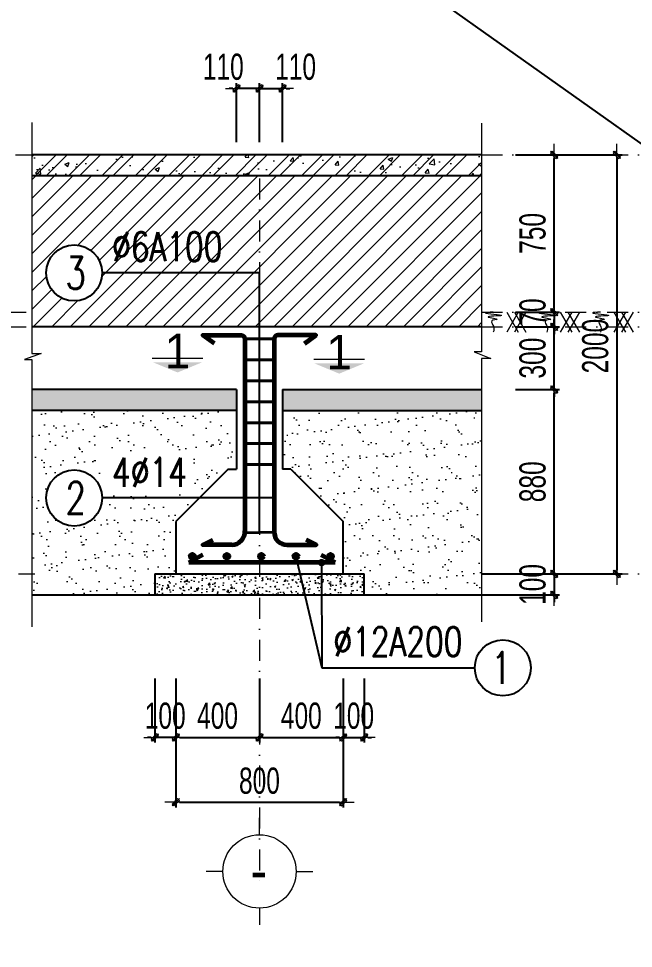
# Model space of a CAD drawing. Header units: millimetres. Extents: x -295047 to 304185, y -728047 to -308748.
# Drawn here: x -117138 to -114201, y -333215 to -328779 of the extents above; entities that cross this region are included whole.
import ezdxf
from ezdxf.enums import TextEntityAlignment as Align

# ---------------------------------------------------------------- set-up
doc = ezdxf.new("R2010")
doc.units = ezdxf.units.MM
doc.header["$MEASUREMENT"] = 0
doc.header["$PDMODE"] = 32
doc.linetypes.add('DASHDOT', pattern=[1, 0.5, -0.25, 0, -0.25])
doc.layers.get('Defpoints').update_dxf_attribs({"color": 1})
doc.layers.add('KCS_Plotter', color=11, linetype='Continuous', plot=False)
for name, color, linetype, lineweight in [('LC Dim', 8, 'Continuous', 18), ('LC Hatch', 252, 'Continuous', 9), ('LC ISO', 153, 'Continuous', 13), ('LC Khac', 4, 'Continuous', 9), ('LC Net dam2', 6, 'Continuous', 40), ('LC Net dam3', 1, 'Continuous', 60), ('LC Net manh', 219, 'Continuous', 5), ('LC Net thay', 7, 'Continuous', 25), ('LC Net truc', 79, 'DASHDOT', 13), ('LC Text1', 3, 'Continuous', 20), ('LC Text2', 7, 'Continuous', 25)]:
    doc.layers.add(name, color=color, linetype=linetype, lineweight=lineweight)
doc.styles.add('HOATBIF', font='hoatbif.shx', dxfattribs={"width": 0.7})
doc.styles.add('LC 1', font='VHAVANB.TTF')
doc.styles.add('LC 3', font='vnsimli.shx', dxfattribs={"width": 0.75})
doc.dimstyles.new('1-100(1-50)', dxfattribs={"dimscale": 50, "dimtxt": 2.5, "dimasz": 0.35, "dimexe": 0.5, "dimexo": 0, "dimgap": 0.8, "dimtad": 1, "dimdec": 0, "dimzin": 0, "dimdsep": 46, "dimtxsty": 'HOATBIF', "dimblk1": 'DOT', "dimblk2": 'DOT', "dimsah": 1, "dimcen": -1, "dimdle": 1, "dimclrd": 256, "dimclre": 256, "dimclrt": 4, "dimadec": 3, "dimazin": 2, "dimtfac": 0.3333333333333333, "dimtdec": 0, "dimtix": 1, "dimtmove": 2, "dimatfit": 3, "dimldrblk": 'DOT', "dimfxl": 1, "dimtvp": 0.8333333333333331, "dimtolj": 1, "dimtzin": 0, "dimarcsym": 0})

# ---------------------------------------------------------------- blocks, each defined once
blk = doc.blocks.new('DOT')
at = {"layer": 'LC Dim'}
blk.add_line((-3, 0), (3, 0), dxfattribs=at)
at = {"layer": 'LC Dim', "color": 4}
blk.add_line((-1, -1), (1, 1), dxfattribs=at)
blk.add_lwpolyline([(0.5, 1), (-1, -0.5), (-0.5, -1), (1, 0.5)], close=True, dxfattribs=at)
blk = doc.blocks.new('*D71')
at = {"layer": 'Defpoints', "color": 0, "ltscale": 2, "transparency": 16777216}
for p in [(-116387.1054481566, -331926.7992789254), (-115987.1054481566, -331926.7992789254), (-115987.1054481566, -332208.221979809)]:
    blk.add_point(p, dxfattribs=at)
at = {"layer": 'LC Dim', "lineweight": -2, "ltscale": 2, "transparency": 16777216}
for p, q in [((-116387.1054481566, -331926.7992789254), (-116387.1054481566, -332233.221979809)), ((-115987.1054481566, -331926.7992789254), (-115987.1054481566, -332233.221979809)), ((-116369.6054481566, -332208.221979809), (-116004.6054481566, -332208.221979809))]:
    blk.add_line(p, q, dxfattribs=at)
at = {"layer": 'LC Dim', "lineweight": -2, "ltscale": 2, "transparency": 16777216, "xscale": 17.5, "yscale": 17.5, "zscale": 17.5, "rotation": 180}
blk.add_blockref('DOT', (-116387.1054481566, -332208.221979809), dxfattribs=at)
at = {"layer": 'LC Dim', "lineweight": -2, "ltscale": 2, "transparency": 16777216, "xscale": 17.5, "yscale": 17.5, "zscale": 17.5}
blk.add_blockref('DOT', (-115987.1054481566, -332208.221979809), dxfattribs=at)
at = {"layer": 'LC Dim', "color": 4, "ltscale": 2, "transparency": 16777216, "insert": (-116187.1054481566, -332105.721979809), "char_height": 125, "attachment_point": 5, "style": 'HOATBIF'}
blk.add_mtext('\\A1;400', dxfattribs=at)
blk = doc.blocks.new('_Dot')
at = {"color": 0, "linetype": 'ByBlock', "lineweight": -2}
blk.add_line((-0.5, 0), (-1, 0), dxfattribs=at)
at = {"color": 0, "linetype": 'ByBlock', "const_width": 0.5}
blk.add_lwpolyline([(-0.25, 0, 1), (0.25, 0, 1)], format="xyb", close=True, dxfattribs=at)
blk = doc.blocks.new('*D72')
at = {"layer": 'Defpoints', "color": 0, "ltscale": 2, "transparency": 16777216}
for p in [(-115987.1054481566, -331926.7992789254), (-115587.1054481566, -331926.7992789254), (-115587.1054481566, -332208.221979809)]:
    blk.add_point(p, dxfattribs=at)
at = {"layer": 'LC Dim', "lineweight": -2, "ltscale": 2, "transparency": 16777216}
for p, q in [((-115987.1054481566, -331926.7992789254), (-115987.1054481566, -332233.221979809)), ((-115587.1054481566, -331926.7992789254), (-115587.1054481566, -332233.221979809)), ((-115969.6054481566, -332208.221979809), (-115604.6054481566, -332208.221979809))]:
    blk.add_line(p, q, dxfattribs=at)
at = {"layer": 'LC Dim', "lineweight": -2, "ltscale": 2, "transparency": 16777216, "xscale": 17.5, "yscale": 17.5, "zscale": 17.5, "rotation": 180}
blk.add_blockref('DOT', (-115987.1054481566, -332208.221979809), dxfattribs=at)
at = {"layer": 'LC Dim', "lineweight": -2, "ltscale": 2, "transparency": 16777216, "xscale": 17.5, "yscale": 17.5, "zscale": 17.5}
blk.add_blockref('DOT', (-115587.1054481566, -332208.221979809), dxfattribs=at)
at = {"layer": 'LC Dim', "color": 4, "ltscale": 2, "transparency": 16777216, "insert": (-115787.1054481566, -332105.721979809), "char_height": 125, "attachment_point": 5, "style": 'HOATBIF'}
blk.add_mtext('\\A1;400', dxfattribs=at)
blk = doc.blocks.new('*D73')
at = {"layer": 'Defpoints', "color": 0, "ltscale": 2, "transparency": 16777216}
for p in [(-116387.1054481566, -331926.7992789254), (-115587.1054481566, -331926.7992789254), (-115587.1054481566, -332518.2051811642)]:
    blk.add_point(p, dxfattribs=at)
at = {"layer": 'LC Dim', "lineweight": -2, "ltscale": 2, "transparency": 16777216}
for p, q in [((-116387.1054481566, -331926.7992789254), (-116387.1054481566, -332543.2051811642)), ((-115587.1054481566, -331926.7992789254), (-115587.1054481566, -332543.2051811642)), ((-116369.6054481566, -332518.2051811642), (-115604.6054481566, -332518.2051811642))]:
    blk.add_line(p, q, dxfattribs=at)
at = {"layer": 'LC Dim', "lineweight": -2, "ltscale": 2, "transparency": 16777216, "xscale": 17.5, "yscale": 17.5, "zscale": 17.5, "rotation": 180}
blk.add_blockref('DOT', (-116387.1054481566, -332518.2051811642), dxfattribs=at)
at = {"layer": 'LC Dim', "lineweight": -2, "ltscale": 2, "transparency": 16777216, "xscale": 17.5, "yscale": 17.5, "zscale": 17.5}
blk.add_blockref('DOT', (-115587.1054481566, -332518.2051811642), dxfattribs=at)
at = {"layer": 'LC Dim', "color": 4, "ltscale": 2, "transparency": 16777216, "insert": (-115987.1054481566, -332415.7051811642), "char_height": 125, "attachment_point": 5, "style": 'HOATBIF'}
blk.add_mtext('\\A1;800', dxfattribs=at)
blk = doc.blocks.new('*D74')
at = {"layer": 'Defpoints', "color": 0, "ltscale": 2, "transparency": 16777216}
for p in [(-116487.1054481566, -331926.7992789254), (-116387.1054481566, -331926.7992789254), (-116487.1054481566, -332208.221979809)]:
    blk.add_point(p, dxfattribs=at)
at = {"layer": 'LC Dim', "lineweight": -2, "ltscale": 2, "transparency": 16777216}
for p, q in [((-116487.1054481566, -331926.7992789254), (-116487.1054481566, -332233.221979809)), ((-116387.1054481566, -331926.7992789254), (-116387.1054481566, -332233.221979809)), ((-116504.6054481566, -332208.221979809), (-116522.1054481566, -332208.221979809)), ((-116387.1054481566, -332208.221979809), (-116487.1054481566, -332208.221979809)), ((-116369.6054481566, -332208.221979809), (-116352.1054481566, -332208.221979809))]:
    blk.add_line(p, q, dxfattribs=at)
at = {"layer": 'LC Dim', "lineweight": -2, "ltscale": 2, "transparency": 16777216, "xscale": 17.5, "yscale": 17.5, "zscale": 17.5}
blk.add_blockref('DOT', (-116487.1054481566, -332208.221979809), dxfattribs=at)
at = {"layer": 'LC Dim', "lineweight": -2, "ltscale": 2, "transparency": 16777216, "xscale": 17.5, "yscale": 17.5, "zscale": 17.5, "rotation": 180}
blk.add_blockref('DOT', (-116387.1054481566, -332208.221979809), dxfattribs=at)
at = {"layer": 'LC Dim', "color": 4, "ltscale": 2, "transparency": 16777216, "insert": (-116437.1054481566, -332105.721979809), "char_height": 125, "attachment_point": 5, "style": 'HOATBIF'}
blk.add_mtext('\\A1;100', dxfattribs=at)
blk = doc.blocks.new('*D75')
at = {"layer": 'Defpoints', "color": 0, "ltscale": 2, "transparency": 16777216}
for p in [(-115587.1054481566, -331926.7992789254), (-115487.1054481566, -331926.7992789254), (-115487.1054481566, -332208.221979809)]:
    blk.add_point(p, dxfattribs=at)
at = {"layer": 'LC Dim', "lineweight": -2, "ltscale": 2, "transparency": 16777216}
for p, q in [((-115587.1054481566, -331926.7992789254), (-115587.1054481566, -332233.221979809)), ((-115487.1054481566, -331926.7992789254), (-115487.1054481566, -332233.221979809)), ((-115604.6054481566, -332208.221979809), (-115622.1054481566, -332208.221979809)), ((-115587.1054481566, -332208.221979809), (-115487.1054481566, -332208.221979809)), ((-115469.6054481566, -332208.221979809), (-115452.1054481566, -332208.221979809))]:
    blk.add_line(p, q, dxfattribs=at)
at = {"layer": 'LC Dim', "lineweight": -2, "ltscale": 2, "transparency": 16777216, "xscale": 17.5, "yscale": 17.5, "zscale": 17.5}
blk.add_blockref('DOT', (-115587.1054481566, -332208.221979809), dxfattribs=at)
at = {"layer": 'LC Dim', "lineweight": -2, "ltscale": 2, "transparency": 16777216, "xscale": 17.5, "yscale": 17.5, "zscale": 17.5, "rotation": 180}
blk.add_blockref('DOT', (-115487.1054481566, -332208.221979809), dxfattribs=at)
at = {"layer": 'LC Dim', "color": 4, "ltscale": 2, "transparency": 16777216, "insert": (-115537.1054481566, -332105.721979809), "char_height": 125, "attachment_point": 5, "style": 'HOATBIF'}
blk.add_mtext('\\A1;100', dxfattribs=at)
blk = doc.blocks.new('*U17')
at = {"layer": 'LC Net dam2', "ltscale": 2}
blk.add_line((-69.99999999988358, 0), (69.99999999991269, 0), dxfattribs=at)
blk = doc.blocks.new('*U18')
at = {"layer": 'LC Net truc', "color": 0, "linetype": 'ByBlock', "lineweight": -2}
for p in [(0, 0), (-6.123031769111886e-15, -100), (-1.224606353822377e-14, -200), (-1.836909530733566e-14, -300), (-2.449212707644755e-14, -400), (-3.061515884555943e-14, -500)]:
    blk.add_blockref('*U17', p, dxfattribs=at)
at = {"layer": 'LC Net truc', "color": 0, "linetype": 'ByBlock', "lineweight": -2, "transparency": 16777216}
blk.add_blockref('*U17', (-3.673940397442059e-14, -600), dxfattribs=at)
blk = doc.blocks.new('theptron1')
at = {"layer": 'LC Net dam3'}
for p, q in [((-0.5, 0), (0.5, 0)), ((-0.3535533905960619, 0.353553390592424), (0.3535533905960619, -0.353553390592424)), ((0.3535533905960619, 0.353553390592424), (-0.3535533905960619, -0.353553390592424)), ((0, 0.5), (0, -0.5))]:
    blk.add_line(p, q, dxfattribs=at)
blk.add_circle((0, 0), 0.4999999999978783, dxfattribs=at)
blk = doc.blocks.new('*U15')
at = {"layer": 'LC Dim', "xscale": 19.6923076923333, "yscale": 19.6923076923333, "zscale": 19.6923076923333}
blk.add_blockref('theptron1', (0, 0), dxfattribs=at)
blk = doc.blocks.new('*U16')
at = {"layer": 'LC Dim', "color": 0, "linetype": 'ByBlock', "lineweight": -2}
for p in [(0, 0), (165, 0), (330, 0), (495, 0), (660, 0)]:
    blk.add_blockref('*U15', p, dxfattribs=at)
blk = doc.blocks.new('TTRUC')
at = {"layer": 'LC ISO'}
for p, q in [((0, 6.94551799677526), (0, 10.13175513561828)), ((-6.94551799677526, 0), (-10.13175513561828, 0)), ((6.94551799677526, 0), (10.13175513561828, 0)), ((0, -6.94551799677526), (0, -10.13175513561828))]:
    blk.add_line(p, q, dxfattribs=at)
at = {"layer": 'LC Net manh'}
blk.add_circle((0, 0), 6.94551799677526, dxfattribs=at)
blk = doc.blocks.new('*D36')
at = {"layer": 'Defpoints', "color": 0, "ltscale": 2, "transparency": 16777216}
for p in [(-115877.1054481566, -329111.6808476127), (-115987.1054481566, -329368.8368380922), (-115877.1054481566, -329368.8368380922)]:
    blk.add_point(p, dxfattribs=at)
at = {"layer": 'LC Dim', "lineweight": -2, "ltscale": 2, "transparency": 16777216}
for p, q in [((-115987.1054481566, -329368.8368380922), (-115987.1054481566, -329086.6808476127)), ((-115877.1054481566, -329368.8368380922), (-115877.1054481566, -329086.6808476127)), ((-116004.6054481566, -329111.6808476127), (-116022.1054481566, -329111.6808476127)), ((-115987.1054481566, -329111.6808476127), (-115877.1054481566, -329111.6808476127)), ((-115859.6054481566, -329111.6808476127), (-115842.1054481566, -329111.6808476127))]:
    blk.add_line(p, q, dxfattribs=at)
at = {"layer": 'LC Dim', "lineweight": -2, "ltscale": 2, "transparency": 16777216, "xscale": 17.5, "yscale": 17.5, "zscale": 17.5}
blk.add_blockref('DOT', (-115987.1054481566, -329111.6808476127), dxfattribs=at)
at = {"layer": 'LC Dim', "lineweight": -2, "ltscale": 2, "transparency": 16777216, "xscale": 17.5, "yscale": 17.5, "zscale": 17.5, "rotation": 180}
blk.add_blockref('DOT', (-115877.1054481566, -329111.6808476127), dxfattribs=at)
at = {"layer": 'LC Dim', "color": 4, "ltscale": 2, "transparency": 16777216, "insert": (-115814.4110339507, -329009.1808476127), "char_height": 125, "attachment_point": 5, "style": 'HOATBIF'}
blk.add_mtext('\\A1;110', dxfattribs=at)
blk = doc.blocks.new('*D37')
at = {"layer": 'Defpoints', "color": 0, "ltscale": 2, "transparency": 16777216}
for p in [(-116097.1054481566, -329111.6808476127), (-116097.1054481566, -329368.8368380922), (-115987.1054481566, -329368.8368380922)]:
    blk.add_point(p, dxfattribs=at)
at = {"layer": 'LC Dim', "lineweight": -2, "ltscale": 2, "transparency": 16777216}
for p, q in [((-116097.1054481566, -329368.8368380922), (-116097.1054481566, -329086.6808476127)), ((-115987.1054481566, -329368.8368380922), (-115987.1054481566, -329086.6808476127)), ((-116114.6054481566, -329111.6808476127), (-116132.1054481566, -329111.6808476127)), ((-115987.1054481566, -329111.6808476127), (-116097.1054481566, -329111.6808476127)), ((-115969.6054481566, -329111.6808476127), (-115952.1054481566, -329111.6808476127))]:
    blk.add_line(p, q, dxfattribs=at)
at = {"layer": 'LC Dim', "lineweight": -2, "ltscale": 2, "transparency": 16777216, "xscale": 17.5, "yscale": 17.5, "zscale": 17.5}
blk.add_blockref('DOT', (-116097.1054481566, -329111.6808476127), dxfattribs=at)
at = {"layer": 'LC Dim', "lineweight": -2, "ltscale": 2, "transparency": 16777216, "xscale": 17.5, "yscale": 17.5, "zscale": 17.5, "rotation": 180}
blk.add_blockref('DOT', (-115987.1054481566, -329111.6808476127), dxfattribs=at)
at = {"layer": 'LC Dim', "color": 4, "ltscale": 2, "transparency": 16777216, "insert": (-116159.7998623624, -329009.1808476127), "char_height": 125, "attachment_point": 5, "style": 'HOATBIF'}
blk.add_mtext('\\A1;110', dxfattribs=at)
blk = doc.blocks.new('*D106')
at = {"layer": 'Defpoints', "color": 0, "ltscale": 2, "transparency": 16777216}
for p in [(-114764.2759384618, -330548.7431127941), (-114579.7357495932, -330548.7431127941), (-114764.2759384618, -331428.7431127942)]:
    blk.add_point(p, dxfattribs=at)
at = {"layer": 'LC Dim', "lineweight": -2, "ltscale": 2, "transparency": 16777216}
for p, q in [((-114764.2759384618, -330548.7431127941), (-114554.7357495932, -330548.7431127941)), ((-114579.7357495932, -331411.2431127942), (-114579.7357495932, -330566.2431127941)), ((-114764.2759384618, -331428.7431127942), (-114554.7357495932, -331428.7431127942))]:
    blk.add_line(p, q, dxfattribs=at)
at = {"layer": 'LC Dim', "lineweight": -2, "ltscale": 2, "transparency": 16777216, "xscale": 17.5, "yscale": 17.5, "zscale": 17.5}
for p, rotation in [((-114579.7357495932, -330548.7431127941), 90), ((-114579.7357495932, -331428.7431127942), 270)]:
    blk.add_blockref('DOT', p, dxfattribs=dict(at, rotation=rotation))
at = {"layer": 'LC Dim', "color": 4, "ltscale": 2, "transparency": 16777216, "insert": (-114682.2357495932, -330988.7431127941), "char_height": 125, "attachment_point": 5, "rotation": 90, "style": 'HOATBIF'}
blk.add_mtext('\\A1;880', dxfattribs=at)
blk = doc.blocks.new('*D107')
at = {"layer": 'Defpoints', "color": 0, "ltscale": 2, "transparency": 16777216}
for p in [(-114764.2759384618, -329428.743112794), (-114579.7357495055, -329428.743112794), (-114764.2759384618, -330178.743112794)]:
    blk.add_point(p, dxfattribs=at)
at = {"layer": 'LC Dim', "lineweight": -2, "ltscale": 2, "transparency": 16777216}
for p, q in [((-114764.2759384618, -329428.743112794), (-114554.7357495055, -329428.743112794)), ((-114579.7357495055, -330161.243112794), (-114579.7357495055, -329446.243112794)), ((-114764.2759384618, -330178.743112794), (-114554.7357495055, -330178.743112794))]:
    blk.add_line(p, q, dxfattribs=at)
at = {"layer": 'LC Dim', "lineweight": -2, "ltscale": 2, "transparency": 16777216, "xscale": 17.5, "yscale": 17.5, "zscale": 17.5}
for p, rotation in [((-114579.7357495055, -329428.743112794), 90), ((-114579.7357495055, -330178.743112794), 270)]:
    blk.add_blockref('DOT', p, dxfattribs=dict(at, rotation=rotation))
at = {"layer": 'LC Dim', "color": 4, "ltscale": 2, "transparency": 16777216, "insert": (-114682.2357495055, -329803.7431127939), "char_height": 125, "attachment_point": 5, "rotation": 90, "style": 'HOATBIF'}
blk.add_mtext('\\A1;750', dxfattribs=at)
blk = doc.blocks.new('mat dat')
at = {"layer": 'LC Net manh'}
for p, q in [((2.000000000036378, 1.819e-12), (3.732050807600898, -2.999999999998181)), ((3.732050807600898, 1.819e-12), (2.000000000036378, -2.999999999998181)), ((3.145734178047859, 1.819e-12), (4.877784985619655, -2.999999999998181)), ((4.877784985619655, 1.819e-12), (3.145734178047859, -2.999999999998181))]:
    blk.add_line(p, q, dxfattribs=at)
blk.add_spline([(3.63798e-11, 1.819e-12), (-1.212821380155219, -0.1153853967716714), (1.212817757594165, -0.5192312380622754), (-0.7507943602031446, -0.75), (0.5775310579992948, -1.096154158707576), (-0.2310153212529258, -1.326922920643481), (0.0577520190418, -2.192308317416973), (3.63798e-11, -2.999999999998181)], degree=3, dxfattribs=at)
blk = doc.blocks.new('*U20')
at = {"layer": 'LC Khac', "xscale": 32.00000000005184, "yscale": 32.00000000005184, "zscale": 32.00000000005184}
blk.add_blockref('mat dat', (-56.68766256301666, 48.00000000001864), dxfattribs=at)
blk = doc.blocks.new('*U19')
at = {"layer": 'LC Dim', "color": 0, "linetype": 'ByBlock', "lineweight": -2}
for p in [(0, 0), (256.0000000000001, 0)]:
    blk.add_blockref('*U20', p, dxfattribs=at)
at = {"layer": 'LC Dim', "color": 0, "linetype": 'ByBlock', "lineweight": -2, "transparency": 16777216}
blk.add_blockref('*U20', (512.0000000000002, 0), dxfattribs=at)
blk = doc.blocks.new('*D108')
at = {"layer": 'Defpoints', "color": 0, "ltscale": 2, "transparency": 16777216}
for p in [(-114764.2759384618, -329428.7431127942), (-114764.2759384618, -331428.7431127944), (-114280.3990054141, -331428.7431127944)]:
    blk.add_point(p, dxfattribs=at)
at = {"layer": 'LC Dim', "lineweight": -2, "ltscale": 2, "transparency": 16777216}
for p, q in [((-114764.2759384618, -329428.7431127942), (-114255.3990054141, -329428.7431127942)), ((-114280.3990054141, -329446.2431127942), (-114280.3990054141, -331411.2431127944)), ((-114764.2759384618, -331428.7431127944), (-114255.3990054141, -331428.7431127944))]:
    blk.add_line(p, q, dxfattribs=at)
at = {"layer": 'LC Dim', "lineweight": -2, "ltscale": 2, "transparency": 16777216, "xscale": 17.5, "yscale": 17.5, "zscale": 17.5}
for p, rotation in [((-114280.3990054141, -329428.7431127942), 90), ((-114280.3990054141, -331428.7431127944), 270)]:
    blk.add_blockref('DOT', p, dxfattribs=dict(at, rotation=rotation))
at = {"layer": 'LC Dim', "color": 4, "ltscale": 2, "transparency": 16777216, "insert": (-114382.8990054127, -330341.4201662937), "char_height": 125, "attachment_point": 5, "rotation": 90, "style": 'HOATBIF'}
blk.add_mtext('\\A1;2000', dxfattribs=at)
blk = doc.blocks.new('*D825')
at = {"layer": 'Defpoints', "color": 0, "ltscale": 2, "transparency": 16777216}
for p in [(-114738.5000000001, -330178.743112794), (-114740.5910891801, -330248.7431127941), (-114579.7357495934, -330248.7431127941)]:
    blk.add_point(p, dxfattribs=at)
at = {"layer": 'LC Dim', "lineweight": -2, "ltscale": 2, "transparency": 16777216}
for p, q in [((-114579.7357495934, -330161.243112794), (-114579.7357495934, -330143.743112794)), ((-114738.5000000001, -330178.743112794), (-114554.7357495934, -330178.743112794)), ((-114579.7357495934, -330178.743112794), (-114579.7357495934, -330248.7431127941)), ((-114740.5910891801, -330248.7431127941), (-114554.7357495934, -330248.7431127941)), ((-114579.7357495934, -330266.2431127941), (-114579.7357495934, -330283.7431127941))]:
    blk.add_line(p, q, dxfattribs=at)
at = {"layer": 'LC Dim', "lineweight": -2, "ltscale": 2, "transparency": 16777216, "xscale": 17.5, "yscale": 17.5, "zscale": 17.5}
for p, rotation in [((-114579.7357495934, -330178.743112794), 270), ((-114579.7357495934, -330248.7431127941), 90)]:
    blk.add_blockref('DOT', p, dxfattribs=dict(at, rotation=rotation))
at = {"layer": 'LC Dim', "color": 4, "ltscale": 2, "transparency": 16777216, "insert": (-114682.2357495929, -330178.7431127939), "char_height": 125, "attachment_point": 5, "rotation": 90, "style": 'HOATBIF'}
blk.add_mtext('\\A1;70', dxfattribs=at)
blk = doc.blocks.new('*D1028')
at = {"layer": 'Defpoints', "color": 0, "ltscale": 2, "transparency": 16777216}
for p in [(-114764.2759384618, -330248.7431127941), (-114579.7357495935, -330248.7431127941), (-114764.2759384618, -330548.7431127941)]:
    blk.add_point(p, dxfattribs=at)
at = {"layer": 'LC Dim', "lineweight": -2, "ltscale": 2, "transparency": 16777216}
for p, q in [((-114579.7357495935, -330231.2431127941), (-114579.7357495935, -330213.7431127941)), ((-114764.2759384618, -330248.7431127941), (-114554.7357495935, -330248.7431127941)), ((-114579.7357495935, -330548.7431127941), (-114579.7357495935, -330248.7431127941)), ((-114764.2759384618, -330548.7431127941), (-114554.7357495935, -330548.7431127941)), ((-114579.7357495935, -330566.2431127941), (-114579.7357495935, -330583.7431127941))]:
    blk.add_line(p, q, dxfattribs=at)
at = {"layer": 'LC Dim', "lineweight": -2, "ltscale": 2, "transparency": 16777216, "xscale": 17.5, "yscale": 17.5, "zscale": 17.5}
for p, rotation in [((-114579.7357495935, -330248.7431127941), 270), ((-114579.7357495935, -330548.7431127941), 90)]:
    blk.add_blockref('DOT', p, dxfattribs=dict(at, rotation=rotation))
at = {"layer": 'LC Dim', "color": 4, "ltscale": 2, "transparency": 16777216, "insert": (-114682.2357495936, -330398.743112794), "char_height": 125, "attachment_point": 5, "rotation": 90, "style": 'HOATBIF'}
blk.add_mtext('\\A1;300', dxfattribs=at)
blk = doc.blocks.new('*D1029')
at = {"layer": 'Defpoints', "color": 0, "ltscale": 2, "transparency": 16777216}
for p in [(-114926.446428767, -331428.7431127944), (-114926.446428767, -331528.7431127944), (-114579.735749593, -331528.7431127944)]:
    blk.add_point(p, dxfattribs=at)
at = {"layer": 'LC Dim', "lineweight": -2, "ltscale": 2, "transparency": 16777216}
for p, q in [((-114579.735749593, -331411.2431127944), (-114579.735749593, -331393.7431127944)), ((-114926.446428767, -331428.7431127944), (-114554.735749593, -331428.7431127944)), ((-114579.735749593, -331428.7431127944), (-114579.735749593, -331528.7431127944)), ((-114926.446428767, -331528.7431127944), (-114554.735749593, -331528.7431127944)), ((-114579.735749593, -331546.2431127944), (-114579.735749593, -331563.7431127944))]:
    blk.add_line(p, q, dxfattribs=at)
at = {"layer": 'LC Dim', "lineweight": -2, "ltscale": 2, "transparency": 16777216, "xscale": 17.5, "yscale": 17.5, "zscale": 17.5}
for p, rotation in [((-114579.735749593, -331428.7431127944), 270), ((-114579.735749593, -331528.7431127944), 90)]:
    blk.add_blockref('DOT', p, dxfattribs=dict(at, rotation=rotation))
at = {"layer": 'LC Dim', "color": 4, "ltscale": 2, "transparency": 16777216, "insert": (-114682.2357495931, -331478.7431127943), "char_height": 125, "attachment_point": 5, "rotation": 90, "style": 'HOATBIF'}
blk.add_mtext('\\A1;100', dxfattribs=at)

msp = doc.modelspace()

# ---------------------------------------------------------------- hatches: boundary and pattern name
at = {"layer": 'LC Hatch', "ltscale": 2}
h = msp.add_hatch(dxfattribs=at)
h.set_pattern_fill('BTCT', color=256, scale=30)
h.set_pattern_definition([(49.99999999999999, (-195617.1277921077, -259648.0914830856), (215.178054780226, -18.82564049477853), [22.5, -247.5]), (355, (-195617.1277921077, -259648.0914830856), (-41.6254000839, 225.6576401100035), [18, -198]), (100.4514, (-195599.1962881077, -259649.6602850854), (173.5528145142065, 206.8318626182861), [19.122057, -210.3426336]), (46.18420000000001, (-195617.1277921077, -259588.0914830856), (320.1723145876933, -49.65570429870542), [33.75, -371.25]), (96.6356, (-195590.4467686077, -259592.2294751855), (280.398811664611, 292.2353612701325), [28.6830864, -315.5139]), (351.1842, (-195617.1277921077, -259588.0914830856), (280.3985835400882, 292.2355802775974), [27, -297]), (21, (-195587.1277921077, -259603.0914830856), (179.0721156355385, -120.7856671996016), [22.5, -247.5]), (326.0000000000001, (-195587.1277921077, -259603.0914830856), (72.99459957647451, 217.5450135140559), [18, -198]), (71.4514, (-195572.2051222077, -259613.1569648855), (252.066788574447, 96.75914901298572), [19.122057, -210.3426336]), (37.50000000000001, (-195617.1277921077, -259648.0914830856), (3.647956595187201, 99.86815614939344), [0, -195.6, 0, -201, 0, -198.75]), (7.499999999999999, (-195617.1277921077, -259648.0914830856), (78.92086123264458, 118.3235135647081), [0, -114.6, 0, -191.1, 0, -75.75]), (327.5, (-195684.0277921078, -259648.0914830856), (160.1467308517227, -6.766461520313927), [0, -75, 0, -234, 0, -310.5]), (317.5, (-195714.0277921078, -259648.0914830856), (174.9558508027159, 30.03149469969532), [0, -97.5, 0, -155.4, 0, -220.5]), (45, (-195617.1277921077, -259648.0914830856), (-79.5495128834866, 79.5495128834866), []), (45, (-195564.0947836077, -259648.0914830856), (-79.5495128834866, 79.5495128834866), [])])
h.paths.add_polyline_path([(-114926.4464287669, -329428.7431127939), (-117074.1169831267, -329428.7431127939), (-117074.1169831266, -329528.7431127939), (-114926.4464287668, -329528.7431127939)])
h = msp.add_hatch(dxfattribs=at)
h.set_pattern_fill('ANSI31', color=256, scale=500)
h.set_pattern_definition([(45, (0, 100), (-44.19417382415922, 44.19417382415922), [])])
h.paths.add_polyline_path([(-114926.4464287669, -329528.7431127939), (-117074.1169831267, -329528.7431127939), (-117074.1169831267, -330248.7431127939), (-114926.4464287669, -330248.7431127939)])
h.paths.add_polyline_path([(-117005.7993586629, -329992.2374666771, -1), (-116738.2675228451, -329992.2374666771, -1)], flags=16)
h.paths.add_polyline_path([(-116940.8737365605, -330106.8208026913), (-116788.0959552082, -330106.8208026913), (-116788.0959552082, -329877.654130663), (-116940.8737365605, -329877.654130663)], flags=8)
h.paths.add_polyline_path([(-116725.4380009338, -329971.528136841), (-116120.2792566166, -329971.528136841), (-116120.2792566166, -329763.1947986335), (-116725.4380009338, -329763.1947986335)], flags=24)
h = msp.add_hatch(dxfattribs=at)
h.set_pattern_fill('AR-CONC', color=256, scale=10, style=0)
h.set_pattern_definition([(49.99999999999999, (0, 100), (71.72601826007535, -6.275213498259511), [7.5, -82.5]), (355, (0, 100), (-13.8751333613, 75.21921337000119), [6, -66]), (100.4514, (5.977168000000001, 99.477066), (57.85093817140216, 68.94395420609536), [6.374019000000001, -70.1142112]), (46.18420000000001, (0, 120), (106.7241048625644, -16.55190143290181), [11.25, -123.75]), (96.6356, (8.8936745, 118.6206693), (93.46627055487033, 97.41178709004417), [9.561028799999999, -105.1713]), (351.1842, (0, 120), (93.46619451336272, 97.41186009253246), [9, -99]), (21, (10, 115), (59.69070521184616, -40.26188906653388), [7.5, -82.5]), (326.0000000000001, (10, 115), (24.33153319215817, 72.5150045046853), [6, -66]), (71.4514, (14.9742233, 111.6448394), (84.02226285814899, 32.25304967099524), [6.374019000000001, -70.1142112]), (37.50000000000001, (0, 100), (1.215985531729067, 33.28938538313115), [0, -65.19999999999999, 0, -67, 0, -66.25]), (7.499999999999999, (0, 100), (26.30695374421486, 39.44117118823603), [0, -38.2, 0, -63.7, 0, -25.25]), (327.5, (-22.3, 100), (53.3822436172409, -2.255487173437976), [0, -25, 0, -78, 0, -103.5]), (317.5, (-32.3, 100), (58.31861693423862, 10.01049823323177), [0, -32.5, 0, -51.8, 0, -73.5])])
h.paths.add_polyline_path([(-116097.1054481566, -330548.7431127939), (-117074.1169831267, -330548.7431127939), (-117074.1169831267, -330648.7431127939), (-116097.1054481566, -330648.7431127939)])
h.paths.add_polyline_path([(-114926.4464287669, -330548.743112794), (-115877.1054481566, -330548.743112794), (-115877.1054481566, -330648.743112794), (-114926.4464287669, -330648.743112794)])
h = msp.add_hatch(dxfattribs=at)
h.set_pattern_fill('AR-SAND', color=256, scale=60)
h.set_pattern_definition([(37.50000000000001, (0, 0), (-3.779601486576489, 115.6094261407895), [0, -91.2, 0, -102, 0, -97.5]), (7.499999999999999, (0, 0), (106.1866023160636, 169.3287639137844), [0, -49.2, 0, -82.2, 0, -31.5]), (327.5, (-73.8, 0), (186.8485117050897, 0.3395432122178965), [0, -30, 0, -108, 0, -141]), (317.5, (-73.8, 0), (180.3675962743376, 52.66053389605496), [0, -15, 0, -70.8, 0, -81])])
h.paths.add_polyline_path([(-116387.1054481566, -331178.7431127949), (-116137.1054481566, -330928.7431127942), (-116097.1054481566, -330928.7431127942), (-116097.1054481566, -330648.7431127939), (-117074.1169831267, -330648.7431127939), (-117074.1169831267, -331528.743112794), (-117060.1863857488, -331528.743112794), (-116487.1054481566, -331528.7431127941), (-116487.1054481566, -331428.7431127942), (-116387.1054481566, -331428.7431127942)])
edge = h.paths.add_edge_path(flags=16)
edge.add_arc((-116872.033440754, -331066.0650496598), 133.7659179088951, 0, 180, ccw=False)
edge.add_arc((-116872.033440754, -331066.0650496598), 133.7659179088951, -180, 0, ccw=False)
h.paths.add_polyline_path([(-114926.4464287669, -330648.743112794), (-115877.1054481566, -330648.743112794), (-115877.1054481567, -330928.7431127942), (-115837.1054481566, -330928.7431127942), (-115587.1054481566, -331178.7431127942), (-115587.1054481566, -331428.7431127942), (-115487.1054481566, -331428.7431127942), (-115487.1054481566, -331528.7431127942), (-114926.4464287669, -331528.7431127942)])
h.paths.add_polyline_path([(-116940.8737365605, -331180.648385674), (-116788.0959552082, -331180.648385674), (-116788.0959552082, -330951.4817136457), (-116940.8737365605, -330951.4817136457)], flags=0)
h.paths.add_polyline_path([(-116725.4380009338, -331048.0018446456), (-116308.7713245187, -331048.0018446456), (-116308.7713245187, -330839.668506438), (-116725.4380009338, -330839.668506438)], flags=16)
h = msp.add_hatch(dxfattribs=at)
h.set_pattern_fill('AR-CONC', color=256, scale=10, style=0)
h.set_pattern_definition([(49.99999999999999, (-195617.1277921077, -259876.8244646903), (71.72601826007535, -6.275213498259511), [7.5, -82.5]), (355, (-195617.1277921077, -259876.8244646903), (-13.8751333613, 75.21921337000119), [6, -66]), (100.4514, (-195611.1506241078, -259877.3473986901), (57.85093817140216, 68.94395420609536), [6.374019000000001, -70.1142112]), (46.18420000000001, (-195617.1277921077, -259856.8244646903), (106.7241048625644, -16.55190143290181), [11.25, -123.75]), (96.6356, (-195608.2341176078, -259858.2037953901), (93.46627055487033, 97.41178709004417), [9.561028799999999, -105.1713]), (351.1842, (-195617.1277921077, -259856.8244646903), (93.46619451336272, 97.41186009253246), [9, -99]), (21, (-195607.1277921077, -259861.8244646903), (59.69070521184616, -40.26188906653388), [7.5, -82.5]), (326.0000000000001, (-195607.1277921077, -259861.8244646903), (24.33153319215817, 72.5150045046853), [6, -66]), (71.4514, (-195602.1535688077, -259865.1796252901), (84.02226285814899, 32.25304967099524), [6.374019000000001, -70.1142112]), (37.50000000000001, (-195617.1277921077, -259876.8244646903), (1.215985531729067, 33.28938538313115), [0, -65.19999999999999, 0, -67, 0, -66.25]), (7.499999999999999, (-195617.1277921077, -259876.8244646903), (26.30695374421486, 39.44117118823603), [0, -38.2, 0, -63.7, 0, -25.25]), (327.5, (-195639.4277921078, -259876.8244646903), (53.3822436172409, -2.255487173437976), [0, -25, 0, -78, 0, -103.5]), (317.5, (-195649.4277921078, -259876.8244646903), (58.31861693423862, 10.01049823323177), [0, -32.5, 0, -51.8, 0, -73.5])])
h.paths.add_polyline_path([(-115487.1054481566, -331528.7431127942), (-115487.1054481566, -331428.7431127942), (-116487.1054481566, -331428.7431127942), (-116487.1054481566, -331528.7431127942)])

# ---------------------------------------------------------------- linework, layer by layer
at = {"layer": 'KCS_Plotter', "ltscale": 2}
msp.add_line((-125055.001345184, -321673.500160138), (-104055.001889835, -336523.500160131), dxfattribs=at)
at = {"layer": 'LC Khac', "color": 1, "ltscale": 2}
for p, q in [((-116256.8649396535, -330400.1534233123), (-116499.5974210177, -330400.1534233128)), ((-115484.7667124611, -330405.7751814576), (-115727.4991938253, -330405.775181458))]:
    msp.add_line(p, q, dxfattribs=at)
for points in [[(-116378.2311803328, -330467.1583403448, 0, 235.7142857147439, 0), (-116378.2311803328, -330418.445856017, 137.5000000002673, 137.5000000002673, 0)], [(-115606.1329531404, -330472.7800984901, 0, 235.7142857147439, 0), (-115606.1329531404, -330424.0676141623, 137.5000000002673, 137.5000000002673, 0)]]:
    msp.add_lwpolyline(points, format="xyseb", dxfattribs=at)
at = {"layer": 'LC Net dam2', "ltscale": 2}
msp.add_line((-116057.1054481566, -331231.9569568895), (-115917.0893777943, -331228.782109418), dxfattribs=at)
at = {"layer": 'LC Net dam3'}
for p, q in [((-116324.2558548986, -331374.543302012), (-116257.1753959916, -331335.1917597927)), ((-115625.2222130754, -331374.543302012), (-115692.3026719823, -331338.4002651057)), ((-115625.2222130754, -331374.543302012), (-116324.2558548986, -331374.543302012))]:
    msp.add_line(p, q, dxfattribs=at)
for points in [[(-116202.1779847642, -330329.7468135959), (-116257.1054481566, -330289.2431127945), (-116075.020462481, -330289.2431127945, -0.4142135623730997), (-116057.1054481566, -330307.1581271189), (-116057.1054481566, -331231.9569568905)], [(-115772.0329115489, -330329.7468135959), (-115717.1054481566, -330289.2431127945), (-115899.1904338321, -330289.2431127945, 0.4142135623730902), (-115917.1054481566, -330307.1581271189), (-115917.1054481566, -331227.364467672), (-115917.1054481566, -331227.364467672, 0.414213562373095), (-115854.5690116095, -331289.9009042185), (-115716.8498527133, -331289.9009042185), (-115764.4556894242, -331266.4260586825)]]:
    msp.add_lwpolyline(points, format="xyb", dxfattribs=at)
msp.add_lwpolyline([(-116119.6418847039, -331289.9009042185), (-116257.3610435999, -331289.9009042185), (-116209.755206889, -331266.4260586825)], dxfattribs=at)
msp.add_arc((-116119.7782146386, -331227.0353380934), 62.86571394711751, 270.1242511301584, 4.490155521300723, dxfattribs=at)
at = {"layer": 'LC Net manh', "ltscale": 2}
for points in [[(-117074.1169831267, -329274.5316749359), (-117074.1169831267, -330376.5061410487), (-117029.1169831267, -330376.5061410487), (-117109.6306310831, -330406.0061410487), (-117074.1169831267, -330406.0061410487), (-117074.1169831267, -331681.5299574641)], [(-114926.4464287669, -329276.851485926), (-114926.4464287669, -330368.885034423), (-114961.9600767235, -330368.885034423), (-114881.4464287669, -330400.885034423), (-114926.4464287669, -330400.885034423), (-114926.4464287669, -331656.8882419936)]]:
    msp.add_lwpolyline(points, dxfattribs=at)
at = {"layer": 'LC Net thay', "linetype": 'Continuous', "ltscale": 1000}
for p, q in [((-114926.4464287668, -329428.7431127939), (-117074.1169831266, -329428.7431127939)), ((-114926.4464287668, -329528.7431127939), (-117074.1169831266, -329528.7431127939)), ((-114926.4464287669, -330248.7431127939), (-117074.1169831267, -330248.7431127939)), ((-116097.1054481566, -330548.7431127939), (-117074.1169831267, -330548.7431127939)), ((-116097.1054481566, -330548.7431127939), (-116097.1054481566, -330928.7431127942)), ((-115877.1054481566, -330548.743112794), (-115877.1054481567, -330928.7431127942)), ((-115877.1054481566, -330548.743112794), (-114926.4464287669, -330548.743112794)), ((-116097.1054481567, -330648.7431127939), (-117074.1169831267, -330648.7431127939)), ((-115877.1054481564, -330648.743112794), (-114926.4464287669, -330648.743112794)), ((-116137.1054481566, -330928.7431127942), (-116387.1054481566, -331178.7431127949)), ((-116137.1054481566, -330928.7431127942), (-116097.1054481566, -330928.7431127942)), ((-115837.1054481566, -330928.7431127942), (-115877.1054481566, -330928.7431127942)), ((-115837.1054481566, -330928.7431127942), (-115587.1054481566, -331178.7431127942)), ((-116387.1054481566, -331178.7431127942), (-116387.1054481566, -331428.7431127942)), ((-115587.1054481566, -331428.7431127942), (-115587.1054481566, -331178.7431127942)), ((-116487.1054481566, -331428.7431127942), (-115487.1054481566, -331428.7431127942)), ((-116487.1054481566, -331428.7431127942), (-116487.1054481566, -331528.7431127942)), ((-116387.1054481566, -331428.7431127942), (-115587.1054481566, -331428.7431127942)), ((-115487.1054481566, -331528.7431127942), (-115487.1054481566, -331428.7431127942)), ((-117074.1169831267, -331528.7431127942), (-114926.4464287669, -331528.7431127942)), ((-116487.1054481566, -331528.7431127942), (-115487.1054481566, -331528.7431127942))]:
    msp.add_line(p, q, dxfattribs=at)
at = {"layer": 'LC Net truc', "ltscale": 200}
for p, q in [((-118153.0333027945, -329428.7431127939), (-117074.1169831267, -329428.7431127939)), ((-114926.4464287669, -329428.7431127939), (-113680.733093095, -329428.7431127944)), ((-115987.1054481566, -329541.4546717292), (-115987.1054481566, -332893.2103281766)), ((-118201.3338293892, -330178.7431127941), (-117074.1169831267, -330178.7431127939)), ((-114926.4464287669, -330178.7431127939), (-113680.733093095, -330178.7431127944)), ((-118201.3338293892, -330248.7431127941), (-117074.1169831267, -330248.7431127939)), ((-114926.446428767, -330248.7431127939), (-113680.733093095, -330248.7431127944)), ((-118139.1027054169, -331428.7431127939), (-117060.1863857488, -331428.7431127939)), ((-114926.4464287669, -331428.7431127942), (-113680.733093095, -331428.7431127945))]:
    msp.add_line(p, q, dxfattribs=at)
at = {"layer": 'LC Text2', "ltscale": 100}
for centre in [(-116872.033440754, -329992.2374666771), (-116872.033440754, -331066.0650496598), (-114824.8870843241, -331876.5755364806)]:
    msp.add_circle(centre, 133.765917908898, dxfattribs=at)

# ---------------------------------------------------------------- block references
at = {"layer": 'LC Dim'}
msp.add_blockref('*U19', (-114813.5, -330226.7431127945), dxfattribs=at)
at = {"layer": 'LC Dim', "extrusion": (0, 0, -1), "xscale": -1, "zscale": -1}
msp.add_blockref('*U16', (116307.8191024798, -331344.543302012), dxfattribs=at)
at = {"layer": 'LC ISO', "xscale": 25.19610424696835, "yscale": 25.19610424696835, "zscale": 25.19610424696835}
msp.add_blockref('TTRUC', (-115987.1054481566, -332848.0520349178), dxfattribs=at)
at = {"layer": 'LC Net truc', "xscale": -1}
msp.add_blockref('*U18', (-115987.1054481566, -330306.7911488657), dxfattribs=at)

# ---------------------------------------------------------------- texts
at = {"ltscale": 2, "style": 'LC 1'}
for p in [(-116378.2311803356, -330364.6389456667), (-115606.1329531432, -330370.2607038119)]:
    msp.add_attdef('1', text='B', height=165.0000000000535, dxfattribs=at).set_placement(p, align=Align.MIDDLE_CENTER)
at = {"layer": 'LC Text1', "ltscale": 0.2, "style": 'LC 1', "width": 0.9}
msp.add_text('-', height=197.2853535353064, dxfattribs=at).set_placement((-115990.3136570221, -332999.7653677294), align=Align.BOTTOM_CENTER)
at = {"layer": 'LC Text2', "linetype": 'ByBlock', "style": 'LC 3', "width": 0.75}
for s, p in [('%%C6A100', (-116690.7157778992, -329936.8059138064)), ('4%%C14', (-116690.7157778992, -331013.279621611)), ('%%C12A200', (-115633.6430951943, -331821.1439836102))]:
    msp.add_text(s, height=138.8888921383897, dxfattribs=at).set_placement(p)
at = {"layer": 'LC Text2', "ltscale": 100, "style": 'LC 3', "width": 0.75}
for s, p in [('3', (-116864.4848458843, -329992.2374666771)), ('2', (-116864.4848458843, -331066.0650496598)), ('1', (-114832.4356791943, -331876.5755364806))]:
    msp.add_text(s, height=152.7777813522287, dxfattribs=at).set_placement(p, align=Align.MIDDLE_CENTER)

# ---------------------------------------------------------------- dimensions: what is measured, and where the dimension line sits
at = {"layer": 'LC Dim', "ltscale": 2}
for base, p1, p2, angle, picture, middle in [((-116097.1054481566, -329111.6808476127), (-115987.1054481566, -329368.8368380922), (-116097.1054481566, -329368.8368380922), 180, '*D37', (-116159.7998623624, -329009.1808476127)), ((-114280.3990054141, -331428.7431127944), (-114764.2759384617, -329428.7431127941), (-114764.2759384617, -331428.7431127943), 90, '*D108', (-114382.8990054127, -330341.4201662937)), ((-114579.7357495934, -330248.7431127941), (-114738.5, -330178.7431127939), (-114740.5910891801, -330248.743112794), 90, '*D825', (-114682.2357495929, -330178.7431127939))]:
    dim = msp.add_linear_dim(base=base, p1=p1, p2=p2, angle=angle, dimstyle='1-100(1-50)', dxfattribs=at)
    dim.commit()
    dim.dimension.update_dxf_attribs({"geometry": picture, "text_midpoint": middle, "dimtype": 160})
dim = msp.add_linear_dim(base=(-115877.1054481566, -329111.6808476127), p1=(-115987.1054481566, -329368.8368380922), p2=(-115877.1054481566, -329368.8368380922), dimstyle='1-100(1-50)', dxfattribs=at)
dim.commit()
dim.dimension.update_dxf_attribs({"geometry": '*D36', "text_midpoint": (-115814.4110339507, -329009.1808476127), "dimtype": 160})
for base, p1, p2, picture, middle in [((-114579.7357495055, -329428.743112794), (-114764.2759384617, -330178.7431127939), (-114764.2759384617, -329428.7431127939), '*D107', (-114682.2357495055, -329803.7431127939)), ((-114579.7357495935, -330248.7431127941), (-114764.2759384617, -330548.743112794), (-114764.2759384618, -330248.7431127939), '*D1028', (-114682.2357495936, -330398.743112794)), ((-114579.7357495932, -330548.7431127941), (-114764.2759384617, -331428.7431127941), (-114764.2759384617, -330548.743112794), '*D106', (-114682.2357495932, -330988.7431127941)), ((-114579.735749593, -331528.7431127944), (-114926.4464287669, -331428.7431127942), (-114926.4464287669, -331528.7431127942), '*D1029', (-114682.2357495931, -331478.7431127943))]:
    dim = msp.add_linear_dim(base=base, p1=p1, p2=p2, angle=90, dimstyle='1-100(1-50)', dxfattribs=at)
    dim.commit()
    dim.dimension.update_dxf_attribs({"geometry": picture, "text_midpoint": middle})
for base, p1, p2, picture, middle in [((-116487.1054481566, -332208.221979809), (-116387.1054481566, -331926.7992789254), (-116487.1054481566, -331926.7992789254), '*D74', (-116437.1054481566, -332105.721979809)), ((-115987.1054481566, -332208.221979809), (-116387.1054481566, -331926.7992789254), (-115987.1054481566, -331926.7992789254), '*D71', (-116187.1054481566, -332105.721979809)), ((-115587.1054481566, -332518.2051811642), (-116387.1054481566, -331926.7992789254), (-115587.1054481566, -331926.7992789254), '*D73', (-115987.1054481566, -332415.7051811642)), ((-115587.1054481566, -332208.221979809), (-115987.1054481566, -331926.7992789254), (-115587.1054481566, -331926.7992789254), '*D72', (-115787.1054481566, -332105.721979809)), ((-115487.1054481566, -332208.221979809), (-115587.1054481566, -331926.7992789254), (-115487.1054481566, -331926.7992789254), '*D75', (-115537.1054481566, -332105.721979809))]:
    dim = msp.add_linear_dim(base=base, p1=p1, p2=p2, dimstyle='1-100(1-50)', dxfattribs=at)
    dim.commit()
    dim.dimension.update_dxf_attribs({"geometry": picture, "text_midpoint": middle})

# ---------------------------------------------------------------- leaders
for points, override in [([(-115986.3331178744, -331230.3522028547), (-115987.1054481566, -329992.0617697374), (-116738.267522845, -329992.2374666771)], {"dimasz": 0.15}), ([(-115987.1054481566, -330306.7911488657), (-115987.1054481566, -329992.2374666771), (-116738.2675228452, -329992.2374666771)], {"dimasz": 0.15}), ([(-115917.1054481566, -331065.8979960574), (-115987.1054481566, -331065.8893527203), (-116738.267522845, -331066.0650496598)], {"dimasz": 0.15}), ([(-116057.1054481566, -331065.9057257323), (-116328.9957397645, -331066.0650496598), (-116738.2675228452, -331066.0650496598)], {"dimasz": 0.15}), ([(-115812.8191024798, -331344.543302012), (-115688.7305961197, -331876.5755364806), (-114958.653002233, -331876.5755364806)], {"dimasz": 0.7}), ([(-115690.2451136375, -331374.543302012), (-115688.7305961197, -331876.5755364806), (-114958.653002233, -331876.5755364806)], {"dimasz": 0.7})]:
    msp.add_leader(points, dimstyle='1-100(1-50)', override=override, dxfattribs=at)

doc.saveas('drawing.dxf')
